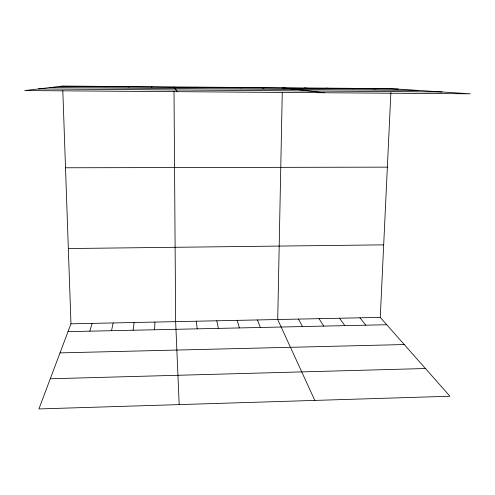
<?xml version="1.0" encoding="UTF-8"?>
<svg xmlns="http://www.w3.org/2000/svg" width="495" height="495" viewBox="0 0 495 495"><rect width="100%" height="100%" fill="white"/><g stroke="black" fill="none" stroke-linecap="round" stroke-linejoin="round"><path stroke-width="0.74" d="M282.268 92.28L277.72 319.522L314.82 400.412M154.607 329.769L154.923 322.072M62.816 90.672L70.964 323.817L38.913 408.938L449.949 396.241L380.259 317.394L390.883 92.478M133.13 330.233L134.089 322.505M111.542 330.703L113.157 322.938M89.836 331.174L92.113 323.377M151.519 87.188L151.953 86.767M128.644 87.009L129.808 86.594M105.639 86.829L107.545 86.415M82.504 86.65L85.165 86.241M50.273 378.768L425.446 368.521M60.019 352.886L404.254 344.545M68.019 331.644L386.743 324.732M70.964 323.817L380.259 317.394M68.335 248.546L383.681 244.858M65.513 167.774L387.356 167.143M59.239 86.47L398.296 89.119M49.896 87.572L417.972 90.399M38.375 88.939L442.054 91.965M369.555 88.475L376.12 88.945M347.929 88.308L353.82 88.772M326.193 88.135L331.396 88.593M304.332 87.962L308.843 88.419M282.354 87.788L324.213 92.738M260.908 87.621L264.033 88.067M239.351 87.454L241.777 87.893M217.676 87.281L219.396 87.72M195.884 87.114L196.899 87.541M359.958 317.815L365.848 325.184M339.558 318.242L344.842 325.642M173.98 86.941L177.216 91.668M319.046 318.662L323.724 326.1M298.435 319.096L302.495 326.558M257.505 319.943L260.339 327.473M237.198 320.364L239.407 327.925M216.779 320.791L218.375 328.383M196.268 321.212L197.227 328.841M179.19 404.601L175.645 321.645L174.011 91.488M62.655 86.062L24.75 90.554L470.25 93.802L391.062 88.648L62.655 86.062"/></g></svg>
